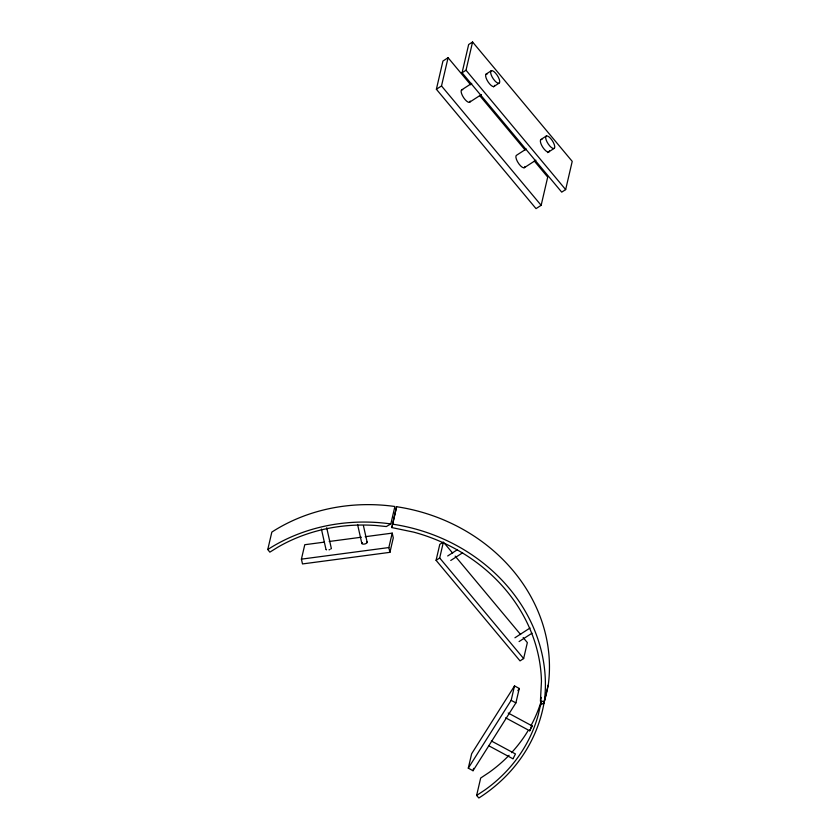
<?xml version="1.0" encoding="UTF-8"?>
<svg xmlns="http://www.w3.org/2000/svg" width="840" height="840" viewBox="0 0 840 840"><rect width="100%" height="100%" fill="white"/><g stroke="black" fill="none" stroke-linecap="round" stroke-linejoin="round"><path stroke-width="1.26" d="M392.543 524.17A172.988 152.88 13.1 0 1 544.331 701.505L540.425 701.148L541.453 681.335A169.05 149.394 13.1 0 0 413.753 532.151L391.85 527.583L396.606 506.719A172.988 152.88 13.1 0 1 548.384 684.075L544.068 702.712A172.988 152.88 13.1 0 1 478.853 798L476.627 795.47L480.68 778.04L488.933 772.558A165.344 146.129 13.1 0 0 509.093 755.275M396.606 506.719L391.85 527.583M541.359 701.327L538.409 714.21A165.344 146.129 13.1 0 1 484.88 789.989L476.627 795.47M267.781 549.518L271.834 532.087A172.988 152.88 13.1 0 1 394.894 506.499L390.842 523.929L386.348 526.543L375.889 525.494A164.084 145.016 13.1 0 0 278.229 546.956L269.84 552.143L267.781 549.518A172.988 152.88 13.1 0 1 390.842 523.929M365.201 536.707L392.207 533.127L393.278 537.915L389.918 552.342L302.494 563.934L301.413 559.146L304.773 544.719L324.062 542.168M534.313 161.038L547.712 177.083L541.149 205.317L536.025 208.625L436.38 89.261L442.943 61.037L448.077 57.718L470.683 84.798M436.38 89.261L441.504 85.953L448.077 57.718M462.074 72.776L468.647 44.541L472.574 42L572.219 161.364L565.656 189.599L561.719 192.14L462.074 72.776L466.011 70.234L472.574 42M389.918 552.342L388.846 547.554L392.207 533.127M523.152 637.571L527.352 642.6L523.635 658.56L520.034 660.891L436.076 560.322L439.793 544.362L443.394 542.031M436.076 560.322L439.688 557.991L443.111 543.26M468.29 768.17L471.65 753.743L514.521 685.913L519.256 688.464L515.897 702.891L473.025 770.731L468.29 768.17L511.161 700.34L514.521 685.913M473.025 770.731L473.592 768.327M540.719 699.899L541.296 697.41M530.009 729.561L529.715 730.8L532.266 725.991L508.19 713.013M530.586 728.343L530.933 727.724M517.87 690.659L519.256 688.464M531.279 727.146L532.266 725.991M513.062 758.699L515.456 753.952L491.379 740.985M540.488 705.065L544.068 702.712M461.906 89.743L471.733 83.38M485.94 74.204L491.411 70.665M469.455 102.302L481.467 94.532M493.49 86.761L498.96 83.233A7.361 2.615 57.1 0 0 495.506 73.08A7.361 2.615 57.1 0 0 491.075 74.54A7.361 2.615 57.1 0 0 498.96 83.233M526.229 149.006L516.653 155.19A7.361 2.615 57.1 0 0 518.931 163.916A7.361 2.615 57.1 0 0 524.969 166.499M541.118 139.377L546.441 135.933M524.202 167.759L535.899 160.198M547.606 152.628L553.99 148.502A7.361 2.615 57.1 0 0 550.536 138.348A7.361 2.615 57.1 0 0 546.115 139.808A7.361 2.615 57.1 0 0 553.99 148.502M447.689 555.975L457.401 549.696M450.755 560.469L462.62 552.794M514.931 637.77L530.04 628.005M519.078 641.561L532.024 633.192M329.207 541.485L361.347 537.222M301.413 559.146L388.846 547.554M511.161 700.34L515.897 702.891M505.638 717.832L529.715 730.8M488.838 745.794L512.914 758.772M466.011 70.234L565.656 189.599M479.892 95.834L525.105 150.003M441.504 85.953L541.149 205.317M444.234 543.039L452.634 553.098M455.154 556.111L520.632 634.557M439.688 557.991L523.635 658.56M363.437 525.693L367.132 542.178M357.578 524.486L361.851 543.501M326.697 527.762L331.254 548.058M321.416 529.085L325.973 549.381M470.221 101.042A7.361 2.615 57.1 0 1 463.638 97.681A7.361 2.615 57.1 0 1 462.693 89.733M494.729 85.323A7.361 2.615 57.1 0 1 488.145 81.963A7.361 2.615 57.1 0 1 487.2 74.014M549.476 150.78A7.361 2.615 57.1 0 1 542.881 147.42A7.361 2.615 57.1 0 1 541.947 139.472M541.191 701.253A165.344 146.129 13.1 0 1 530.817 725.907M527.888 730.978A165.344 146.129 13.1 0 1 511.55 752.672M548.131 685.283A172.988 152.88 13.1 0 1 543.428 704.12M366.576 541.716A2.73 1.176 -12.7 0 1 366.345 543.365A2.73 1.176 -12.7 0 1 362.733 544.058A2.73 1.176 -12.7 0 1 362.334 542.525M331.107 548.699A2.73 1.176 -12.7 0 1 330.771 549.034M329.69 549.612A2.73 1.176 -12.7 0 1 329.018 549.822M326.529 549.843A2.73 1.176 -12.7 0 1 326.172 549.644"/></g></svg>
